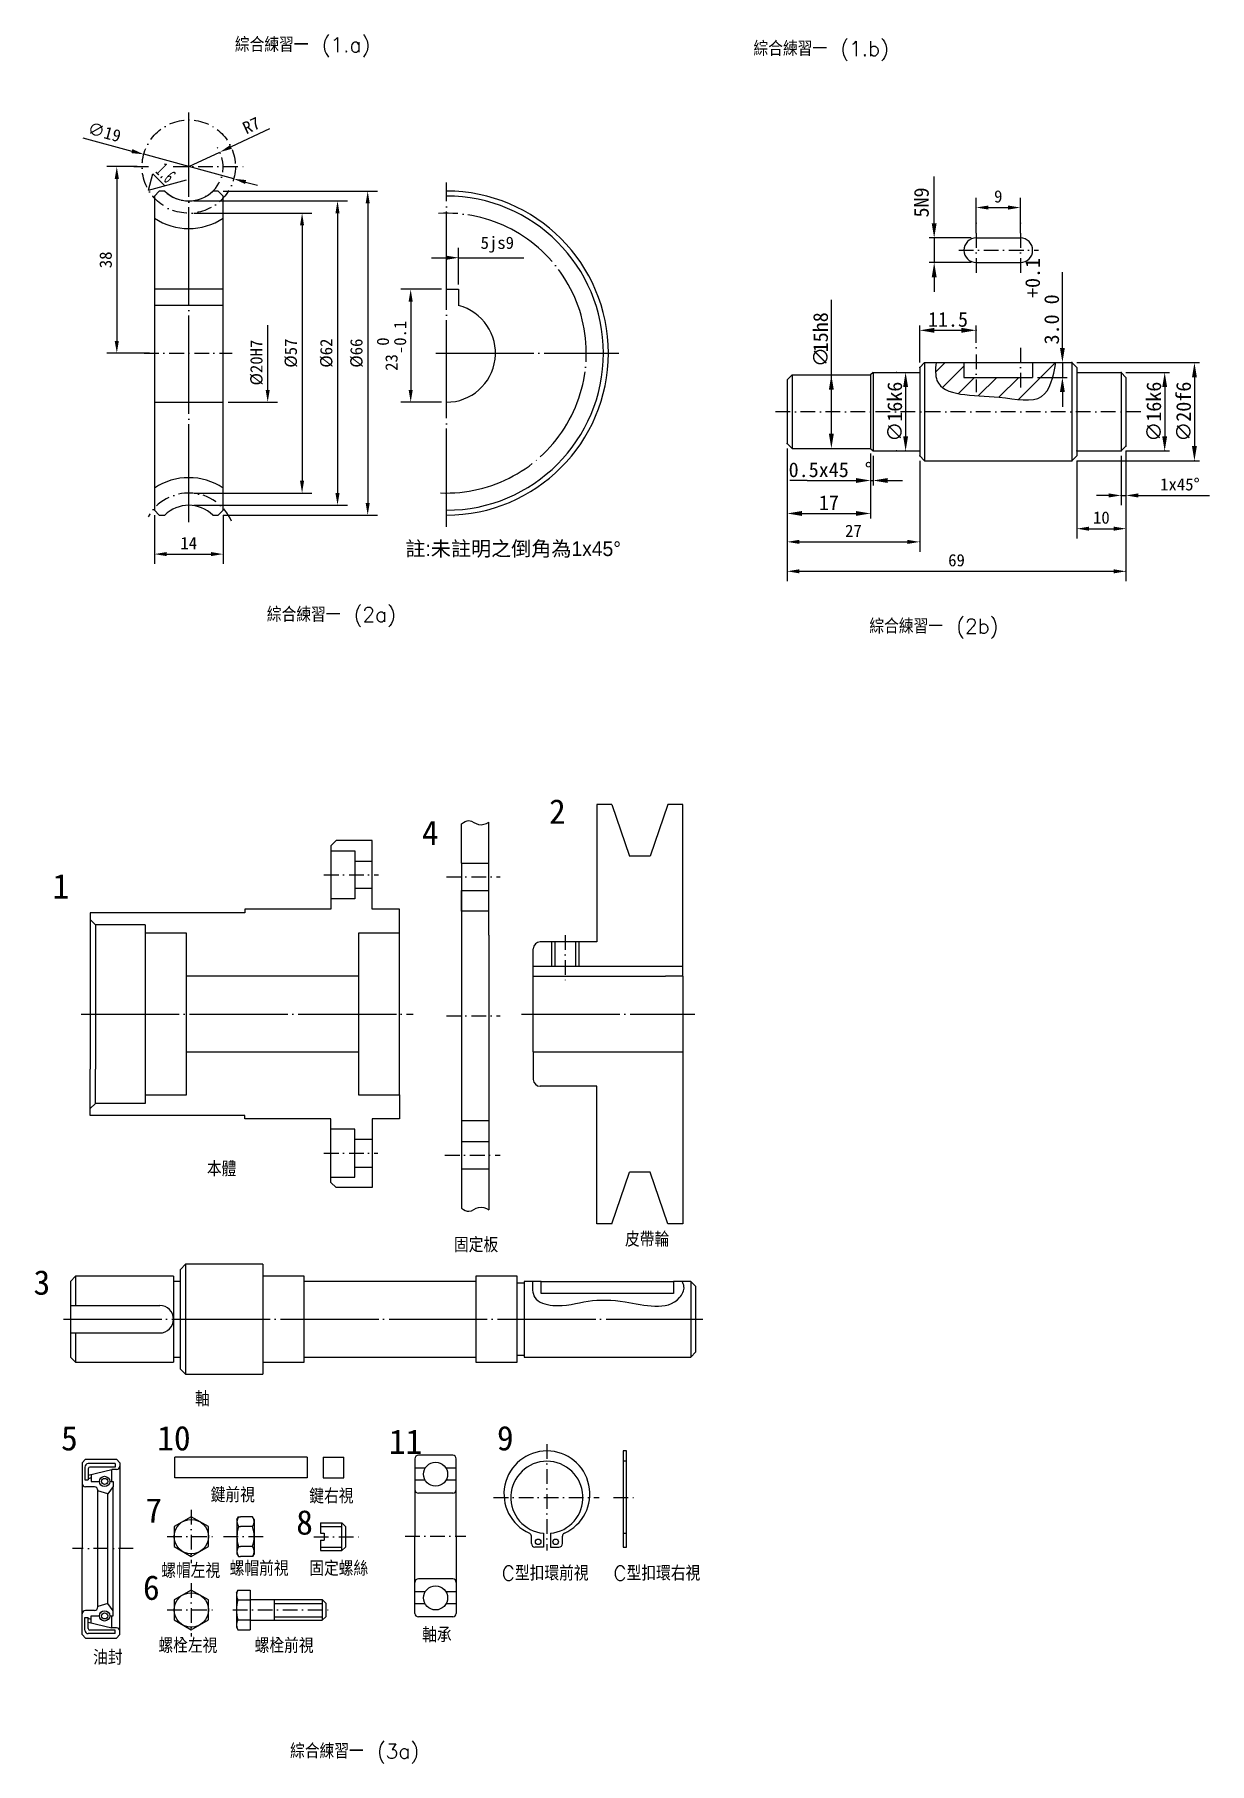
# Model space of a CAD drawing. Extents: x 406 to 660, y -387 to 323.
# Drawn here: x 405.9 to 645.1, y -386.5 to -34.3 of the extents above; entities that cross this region are included whole.
import ezdxf
from ezdxf.enums import TextEntityAlignment as Align

# ---------------------------------------------------------------- set-up
doc = ezdxf.new("R2010")
doc.units = 0
for name, pattern in [('CENT3', [5, 3, -1, 0, -1]), ('中心線', [22, 20, -1, 0, -1]), ('虛線', [4, 3, -1])]:
    doc.linetypes.add(name, pattern=pattern)
doc.layers.get('0').update_dxf_attribs({"color": 3, "linetype": 'CONTINUOUS'})
doc.layers.get('DEFPOINTS').update_dxf_attribs({"linetype": 'CONTINUOUS'})
for name, color, linetype in [('CENT3', 1, 'CENT3'), ('中心線', 1, '中心線'), ('文字', 6, 'CONTINUOUS'), ('虛線', 6, '虛線'), ('輪廓線', 7, 'CONTINUOUS')]:
    doc.layers.add(name, color=color, linetype=linetype)
doc.styles.add('CNS1', font='txt.shx', dxfattribs={"height": 3, "bigfont": 'chineset.shx'})
doc.styles.add('型式1', font='PMingLiU.ttf', dxfattribs={"height": 7})
doc.dimstyles.new('CNS', dxfattribs={"dimscale": 0, "dimtxt": 2.5, "dimasz": 2.5, "dimexe": 2, "dimexo": 1, "dimgap": 1, "dimtad": 1, "dimdec": 1, "dimdsep": 46, "dimlunit": 6, "dimtxsty": 'Standard', "dimcen": 0, "dimclrd": 3, "dimclre": 3, "dimclrt": 3, "dimadec": 0, "dimazin": 0, "dimtp": 0.3, "dimtm": 0.3, "dimtfac": 1, "dimtdec": 1, "dimtmove": 0, "dimatfit": 3, "dimfxl": 2, "dimtolj": 1, "dimtzin": 0, "dimarcsym": 0})

# ---------------------------------------------------------------- blocks, each defined once
blk = doc.blocks.new('*D15')
at = {"color": 3, "lineweight": -2}
for p, q in [((628.13, -119.17), (628.13, -130.23)), ((627.13, -120.17), (627.13, -130.23)), ((624.63, -128.23), (622.13, -128.23)), ((627.13, -128.23), (628.13, -128.23)), ((630.63, -128.23), (645.13, -128.23))]:
    blk.add_line(p, q, dxfattribs=at)
at = {"color": 3}
for points in [[(624.63, -127.81), (624.63, -128.64), (627.13, -128.23)], [(630.63, -127.81), (630.63, -128.64), (628.13, -128.23)]]:
    blk.add_solid(points, dxfattribs=at)
at = {"layer": 'DEFPOINTS', "color": 0}
for p in [(627.13, -119.17), (628.13, -118.17), (627.13, -128.23)]:
    blk.add_point(p, dxfattribs=at)
at = {"color": 3, "insert": (639.13, -125.98), "char_height": 2.5, "attachment_point": 5}
blk.add_mtext('\\A1;1x45%%d', dxfattribs=at)
blk = doc.blocks.new('*D16')
at = {"color": 3, "lineweight": -2}
for p, q in [((628.13, -119.17), (628.13, -137)), ((618.13, -121.17), (618.13, -137)), ((620.63, -135), (625.63, -135))]:
    blk.add_line(p, q, dxfattribs=at)
at = {"color": 3}
for points in [[(620.63, -134.58), (620.63, -135.42), (618.13, -135)], [(625.63, -134.58), (625.63, -135.42), (628.13, -135)]]:
    blk.add_solid(points, dxfattribs=at)
at = {"layer": 'DEFPOINTS', "color": 0}
for p in [(628.13, -118.17), (618.13, -120.17), (628.13, -135)]:
    blk.add_point(p, dxfattribs=at)
at = {"color": 3, "insert": (623.13, -132.75), "char_height": 2.5, "attachment_point": 5}
blk.add_mtext('\\A1;10', dxfattribs=at)
blk = doc.blocks.new('*D17')
at = {"color": 3, "lineweight": -2}
for p, q in [((597.63, -74.78), (597.63, -67.58)), ((600.13, -69.58), (604.13, -69.58)), ((606.63, -74.78), (606.63, -67.58))]:
    blk.add_line(p, q, dxfattribs=at)
at = {"color": 3}
for points in [[(600.13, -69.17), (600.13, -70), (597.63, -69.58)], [(604.13, -69.17), (604.13, -70), (606.63, -69.58)]]:
    blk.add_solid(points, dxfattribs=at)
at = {"layer": 'DEFPOINTS', "color": 0}
for p in [(606.63, -69.58), (597.63, -75.78), (606.63, -75.78)]:
    blk.add_point(p, dxfattribs=at)
at = {"color": 3, "insert": (602.13, -67.33), "char_height": 2.5, "attachment_point": 5}
blk.add_mtext('\\A1;9', dxfattribs=at)
blk = doc.blocks.new('*D20')
at = {"color": 3, "lineweight": -2}
for p, q in [((438.26, -70.74), (462.34, -70.74)), ((460.34, -73.24), (460.34, -125.24)), ((438.26, -127.74), (462.34, -127.74))]:
    blk.add_line(p, q, dxfattribs=at)
at = {"color": 3}
for points in [[(459.92, -73.24), (460.75, -73.24), (460.34, -70.74)], [(459.92, -125.24), (460.75, -125.24), (460.34, -127.74)]]:
    blk.add_solid(points, dxfattribs=at)
at = {"layer": 'DEFPOINTS', "color": 0}
for p in [(437.26, -70.74), (437.26, -127.74), (460.34, -127.74)]:
    blk.add_point(p, dxfattribs=at)
at = {"color": 3, "insert": (458.09, -99.24), "char_height": 2.5, "attachment_point": 5, "rotation": 90}
blk.add_mtext('\\A1;%%C57', dxfattribs=at)
blk = doc.blocks.new('*D21')
at = {"color": 3, "lineweight": -2}
for p, q in [((438.26, -68.24), (469.56, -68.24)), ((467.56, -70.74), (467.56, -127.74)), ((438.26, -130.24), (469.56, -130.24))]:
    blk.add_line(p, q, dxfattribs=at)
at = {"color": 3}
for points in [[(467.14, -70.74), (467.97, -70.74), (467.56, -68.24)], [(467.14, -127.74), (467.97, -127.74), (467.56, -130.24)]]:
    blk.add_solid(points, dxfattribs=at)
at = {"layer": 'DEFPOINTS', "color": 0}
for p in [(437.26, -68.24), (437.26, -130.24), (467.56, -130.24)]:
    blk.add_point(p, dxfattribs=at)
at = {"color": 3, "insert": (465.31, -99.24), "char_height": 2.5, "attachment_point": 5, "rotation": 90}
blk.add_mtext('\\A1;%%C62', dxfattribs=at)
blk = doc.blocks.new('*D23')
at = {"color": 3, "lineweight": -2}
for p, q in [((444.26, -66.24), (475.7, -66.24)), ((473.7, -68.74), (473.7, -129.74)), ((444.26, -132.24), (475.7, -132.24))]:
    blk.add_line(p, q, dxfattribs=at)
at = {"color": 3}
for points in [[(473.29, -68.74), (474.12, -68.74), (473.7, -66.24)], [(473.29, -129.74), (474.12, -129.74), (473.7, -132.24)]]:
    blk.add_solid(points, dxfattribs=at)
at = {"layer": 'DEFPOINTS', "color": 0}
for p in [(443.26, -66.24), (443.26, -132.24), (473.7, -132.24)]:
    blk.add_point(p, dxfattribs=at)
at = {"color": 3, "insert": (471.45, -99.24), "char_height": 2.5, "attachment_point": 5, "rotation": 90}
blk.add_mtext('\\A1;%%C66', dxfattribs=at)
blk = doc.blocks.new('*D25')
at = {"color": 3, "lineweight": -2}
for p, q in [((426.76, -61.24), (420.6, -61.24)), ((422.6, -63.74), (422.6, -96.74)), ((429.26, -99.24), (420.6, -99.24))]:
    blk.add_line(p, q, dxfattribs=at)
at = {"color": 3}
for points in [[(422.18, -63.74), (423.02, -63.74), (422.6, -61.24)], [(422.18, -96.74), (423.02, -96.74), (422.6, -99.24)]]:
    blk.add_solid(points, dxfattribs=at)
at = {"layer": 'DEFPOINTS', "color": 0}
for p in [(427.76, -61.24), (422.6, -99.24), (430.26, -99.24)]:
    blk.add_point(p, dxfattribs=at)
at = {"color": 3, "insert": (420.35, -80.24), "char_height": 2.5, "attachment_point": 5, "rotation": 90}
blk.add_mtext('\\A1;38', dxfattribs=at)
blk = doc.blocks.new('*D26')
at = {"color": 3, "lineweight": -2}
for p, q in [((415.71, -55.37), (425.68, -58.08)), ((446.43, -63.73), (428.09, -58.74)), ((448.84, -64.39), (451.25, -65.04))]:
    blk.add_line(p, q, dxfattribs=at)
at = {"color": 3}
for points in [[(425.79, -57.68), (425.57, -58.49), (428.09, -58.74)], [(448.95, -63.98), (448.73, -64.79), (446.43, -63.73)]]:
    blk.add_solid(points, dxfattribs=at)
at = {"layer": 'DEFPOINTS', "color": 0}
for p in [(428.09, -58.74), (446.43, -63.73)]:
    blk.add_point(p, dxfattribs=at)
at = {"color": 3, "insert": (420.08, -54.23), "char_height": 2.5, "attachment_point": 5, "rotation": 344.773}
blk.add_mtext('\\A1;∅19', dxfattribs=at)
blk = doc.blocks.new('*D27')
at = {"color": 3, "lineweight": -2}
for p, q in [((453.73, -53.58), (445.88, -57.23)), ((437.26, -61.24), (443.61, -58.28))]:
    blk.add_line(p, q, dxfattribs=at)
at = {"color": 3}
blk.add_solid([(445.7, -56.85), (446.05, -57.61), (443.61, -58.28)], dxfattribs=at)
at = {"layer": 'DEFPOINTS', "color": 0}
for p in [(443.61, -58.28), (437.26, -61.24)]:
    blk.add_point(p, dxfattribs=at)
at = {"color": 3, "insert": (449.99, -52.84), "char_height": 2.5, "attachment_point": 5, "rotation": 24.9391}
blk.add_mtext('\\A1;R7', dxfattribs=at)
blk = doc.blocks.new('*D28')
at = {"color": 3, "lineweight": -2}
for p, q in [((430.26, -132.24), (430.26, -142.18)), ((444.26, -132.24), (444.26, -142.18)), ((432.76, -140.18), (441.76, -140.18))]:
    blk.add_line(p, q, dxfattribs=at)
at = {"color": 3}
for points in [[(432.76, -139.76), (432.76, -140.59), (430.26, -140.18)], [(441.76, -139.76), (441.76, -140.59), (444.26, -140.18)]]:
    blk.add_solid(points, dxfattribs=at)
at = {"layer": 'DEFPOINTS', "color": 0}
for p in [(430.26, -131.24), (444.26, -131.24), (444.26, -140.18)]:
    blk.add_point(p, dxfattribs=at)
at = {"color": 3, "insert": (437.26, -137.93), "char_height": 2.5, "attachment_point": 5}
blk.add_mtext('\\A1;14', dxfattribs=at)
blk = doc.blocks.new('*D29')
at = {"layer": 'DEFPOINTS', "color": 0}
for p in [(489.72, -86.24), (482.46, -109.24), (489.72, -109.24)]:
    blk.add_point(p, dxfattribs=at)
at = {"layer": '輪廓線', "color": 3, "lineweight": -2}
for p, q in [((488.72, -86.24), (480.46, -86.24)), ((482.46, -88.74), (482.46, -106.74)), ((488.72, -109.24), (480.46, -109.24))]:
    blk.add_line(p, q, dxfattribs=at)
at = {"layer": '輪廓線', "color": 3}
for points in [[(482.04, -88.74), (482.87, -88.74), (482.46, -86.24)], [(482.04, -106.74), (482.87, -106.74), (482.46, -109.24)]]:
    blk.add_solid(points, dxfattribs=at)
at = {"layer": '輪廓線', "color": 3, "insert": (478.54, -97.74), "char_height": 2.5, "attachment_point": 5, "rotation": 90}
blk.add_mtext('\\A1;23\\S 0^ -0.1;', dxfattribs=at)

msp = doc.modelspace()

# ---------------------------------------------------------------- linework, layer by layer
for p, q in [((429.06501, -66.03853), (429.96159, -62.69247)), ((429.96159, -62.69247), (432.41108, -65.14196)), ((429.06501, -66.03853), (436.79242, -63.96798)), ((615.1934, -98.17201), (615.1934, -82.77201)), ((511.10943, -219.17849), (511.10943, -224.21849)), ((516.70943, -219.17849), (516.70943, -224.21849)), ((464.11457, -338.23967), (468.45457, -338.23967)), ((464.11457, -342.43967), (468.45457, -342.43967)), ((454.6597, -353.92225), (464.4597, -353.92225)), ((454.6597, -356.64297), (464.4597, -356.64297))]:
    msp.add_line(p, q)
at = {"color": 3}
for p, q in [((589.07734, -69.77969), (589.07734, -63.27608)), ((568.13207, -115.67201), (568.13207, -88.38964)), ((453.33336, -106.73523), (453.33336, -93.56908)), ((445.26125, -109.23523), (455.33336, -109.23523)), ((576.13207, -119.67201), (576.13207, -126.18502)), ((576.63207, -120.17201), (576.63207, -126.18502)), ((563.23207, -125.18502), (559.70669, -125.18502)), ((563.23207, -125.18502), (573.13207, -125.18502)), ((576.13207, -125.18502), (576.63207, -125.18502)), ((576.13207, -125.18502), (576.63207, -125.18502)), ((579.63207, -125.18502), (582.63207, -125.18502))]:
    msp.add_line(p, q, dxfattribs=at)
at = {"color": 3, "linetype": 'ByBlock'}
for p, q in [((589.07734, -72.77969), (589.07734, -69.77969)), ((596.63207, -75.77969), (588.07734, -75.77969)), ((589.07734, -75.77969), (589.07734, -80.77969)), ((589.07734, -75.77969), (589.07734, -80.77969)), ((596.63207, -80.77969), (588.07734, -80.77969)), ((589.07734, -83.77969), (589.07734, -86.77969)), ((586.13207, -101.17201), (586.13207, -93.59243)), ((589.13207, -94.59243), (594.63207, -94.59243)), ((597.63207, -97.17201), (597.63207, -93.59243)), ((618.13207, -101.17201), (643.08227, -101.17201)), ((582.38207, -103.17201), (584.25707, -103.17201)), ((628.13207, -103.17201), (637.02238, -103.17201)), ((642.08227, -104.17201), (642.08227, -118.17201)), ((583.25707, -106.17201), (583.25707, -116.17201)), ((636.02238, -106.17201), (636.02238, -116.17201)), ((559.13207, -118.67201), (559.13207, -132.90208)), ((559.13207, -118.67201), (559.13207, -139.68686)), ((559.13207, -118.67201), (559.13207, -145.68686)), ((576.13207, -119.67201), (576.13207, -132.90208)), ((582.38207, -119.17201), (584.25707, -119.17201)), ((628.13207, -119.17201), (628.13207, -145.68686)), ((628.13207, -119.17201), (637.02238, -119.17201)), ((628.13207, -119.17201), (628.13207, -131.20445)), ((628.13207, -119.17201), (628.13207, -134.83749)), ((586.13207, -121.17201), (586.13207, -139.68686)), ((562.13207, -131.90208), (573.13207, -131.90208)), ((561.63207, -137.68686), (583.63207, -137.68686)), ((561.63207, -143.68686), (625.63207, -143.68686))]:
    msp.add_line(p, q, dxfattribs=at)
at = {"color": 7}
for p, q in [((589.36583, -103.14092), (591.33474, -101.17201)), ((590.75149, -106.24539), (595.13207, -101.86481)), ((606.27868, -108.67871), (613.78538, -101.17201)), ((609.13207, -101.3352), (609.29526, -101.17201)), ((610.13207, -101.17201), (616.1934, -101.17201)), ((615.1934, -101.17201), (615.1934, -104.17201)), ((615.1934, -101.17201), (615.1934, -104.17201)), ((593.99724, -107.48977), (597.315, -104.17201)), ((598.05228, -107.92485), (601.80513, -104.17201)), ((602.24958, -108.21769), (606.29526, -104.17201)), ((610.13207, -104.17201), (616.1934, -104.17201)), ((615.1934, -107.17201), (615.1934, -110.17201))]:
    msp.add_line(p, q, dxfattribs=at)
at = {"color": 7, "linetype": 'ByBlock'}
for p, q in [((618.13207, -121.17201), (620.00324, -121.17201)), ((625.04571, -121.17201), (643.08227, -121.17201))]:
    msp.add_line(p, q, dxfattribs=at)
at = {"color": 3}
msp.add_open_spline([(589.45817, -101.17201), (589.31808, -102.5382), (589.17817, -108.2745), (600.95799, -107.40496), (611.89186, -110.01937), (613.34794, -104.17075), (613.88173, -101.17201)], degree=3, knots=[1.435298714, 1.435298714, 1.435298714, 1.435298714, 5.199302628, 18.310055951, 26.959423732, 34.673919872, 34.673919872, 34.673919872, 34.673919872], dxfattribs=at)
for points in [[(492.80769, -195.11616), (494.33478, -194.47059), (496.27367, -195.27755), (498.40769, -194.79337)], [(492.80769, -273.41112), (494.33478, -274.05668), (496.27367, -273.24973), (498.40769, -273.7339)], [(507.29729, -288.33317), (507.75638, -291.63221), (511.40733, -293.2125), (518.58752, -292.36158), (526.13281, -292.48314), (537.20734, -291.63221), (538.12008, -289.38334), (537.74414, -288.33317)]]:
    msp.add_spline(points, degree=3)
at = {"color": 7, "linetype": 'ByBlock'}
for p in [(597.63207, -72.77969), (606.63207, -72.77969), (597.63207, -75.77969), (597.63207, -80.77969), (597.63207, -98.17201), (617.13207, -101.17201), (586.13207, -102.17201), (576.13207, -118.67201), (618.13207, -119.17201), (627.13207, -119.17201), (627.13207, -119.17201), (628.13207, -118.17201), (628.13207, -118.17201), (628.13207, -118.17201), (586.13207, -120.17201), (617.13207, -121.17201), (642.08227, -121.17201)]:
    msp.add_point(p, dxfattribs=at)
at = {"color": 3, "linetype": 'ByBlock'}
for p in [(589.07734, -80.77969), (597.63207, -94.59243), (581.38207, -103.17201), (581.38207, -119.17201), (583.25707, -119.17201), (636.02238, -119.17201), (627.13207, -128.22203), (576.13207, -131.90208), (586.13207, -137.68686), (628.13207, -143.68686)]:
    msp.add_point(p, dxfattribs=at)
for points in [[(588.57734, -72.77969), (589.57734, -72.77969), (589.07734, -75.77969)], [(588.57734, -83.77969), (589.57734, -83.77969), (589.07734, -80.77969)], [(589.13207, -94.09243), (589.13207, -95.09243), (586.13207, -94.59243)], [(594.63207, -94.09243), (594.63207, -95.09243), (597.63207, -94.59243)], [(641.58227, -104.17201), (642.58227, -104.17201), (642.08227, -101.17201)], [(582.75707, -106.17201), (583.75707, -106.17201), (583.25707, -103.17201)], [(635.52238, -106.17201), (636.52238, -106.17201), (636.02238, -103.17201)], [(582.75707, -116.17201), (583.75707, -116.17201), (583.25707, -119.17201)], [(635.52238, -116.17201), (636.52238, -116.17201), (636.02238, -119.17201)], [(641.58227, -118.17201), (642.58227, -118.17201), (642.08227, -121.17201)], [(562.13207, -131.40208), (562.13207, -132.40208), (559.13207, -131.90208)], [(573.13207, -131.40208), (573.13207, -132.40208), (576.13207, -131.90208)], [(561.63207, -137.2702), (561.63207, -138.10353), (559.13207, -137.68686)], [(583.63207, -137.2702), (583.63207, -138.10353), (586.13207, -137.68686)], [(561.63207, -143.2702), (561.63207, -144.10353), (559.13207, -143.68686)], [(625.63207, -143.2702), (625.63207, -144.10353), (628.13207, -143.68686)]]:
    msp.add_solid(points, dxfattribs=at)
at = {"color": 7}
for points in [[(614.6934, -98.17201), (615.6934, -98.17201), (615.1934, -101.17201)], [(614.6934, -107.17201), (615.6934, -107.17201), (615.1934, -104.17201)]]:
    msp.add_solid(points, dxfattribs=at)
at = {"color": 3}
for points in [[(567.63207, -106.67201), (568.63207, -106.67201), (568.13207, -103.67201)], [(452.91669, -106.73523), (453.75002, -106.73523), (453.33336, -109.23523)], [(567.63207, -115.67201), (568.63207, -115.67201), (568.13207, -118.67201)], [(573.13207, -124.68502), (573.13207, -125.68502), (576.13207, -125.18502)], [(579.63207, -124.68502), (579.63207, -125.68502), (576.63207, -125.18502)]]:
    msp.add_solid(points, dxfattribs=at)
at = {"layer": 'CENT3'}
for p, q in [((426.06828, -61.23523), (429.04895, -61.23523)), ((434.06658, -61.23523), (449.03245, -61.23523)), ((428.19635, -99.23523), (446.10698, -99.23523)), ((464.79921, -205.52849), (475.89434, -205.52849)), ((489.7239, -205.91364), (500.7038, -205.91364)), ((513.90943, -217.77849), (513.90943, -227.57849)), ((489.7239, -234.21598), (500.7038, -234.21598)), ((464.79921, -262.22849), (475.73361, -262.22849)), ((489.43444, -262.61364), (500.7038, -262.61364)), ((510.20497, -321.4786), (510.20497, -343.1786)), ((499.35497, -332.3286), (520.82568, -332.3286)), ((523.73326, -332.3286), (528.43326, -332.3286)), ((437.76727, -334.86719), (437.76727, -345.75009)), ((432.86727, -340.30864), (442.21198, -340.30864)), ((444.33592, -340.30864), (453.07419, -340.30864)), ((462.71457, -340.33967), (472.51457, -340.33967)), ((481.32848, -340.20245), (493.66251, -340.20245)), ((425.93615, -342.77459), (413.60212, -342.77459)), ((437.76727, -349.80152), (437.76727, -360.68443)), ((432.86727, -355.24297), (442.21198, -355.24297)), ((446.2269, -355.24297), (465.84708, -355.24297))]:
    msp.add_line(p, q, dxfattribs=at)
at = {"layer": 'CENT3', "color": 1}
for p, q in [((597.63207, -74.77969), (597.63207, -83.77969)), ((606.63207, -74.77969), (606.63207, -83.77969)), ((594.10722, -78.27969), (610.35115, -78.27969)), ((606.63207, -98.17201), (606.63207, -107.17201)), ((597.63207, -99.53324), (597.63207, -107.17201)), ((631.13207, -111.17201), (556.60535, -111.17201))]:
    msp.add_line(p, q, dxfattribs=at)
at = {"layer": 'CENT3'}
msp.add_circle((437.26125, -61.23523), 9.5, dxfattribs=at)
for centre, radius, start, end in [((437.26125, -61.23523), 7, 225.5846914, 34.0339245), ((437.26125, -137.23523), 9.5, 23.1538408, 150.8235271)]:
    msp.add_arc(centre, radius, start, end, dxfattribs=at)
at = {"layer": '中心線'}
for p, q in [((437.26125, -133.68026), (437.26125, -50.20819)), ((489.72359, -134.60812), (489.72359, -64.47264)), ((487.56801, -99.23523), (524.86378, -99.23523)), ((415.33727, -233.87849), (482.97728, -233.87849)), ((505.04685, -233.87849), (540.33128, -233.87849)), ((411.74414, -296.03317), (541.94414, -296.03317))]:
    msp.add_line(p, q, dxfattribs=at)
msp.add_arc((489.72359, -99.23523), 28.5, 267.6302341, 93.1924373, dxfattribs=at)
at = {"layer": '虛線'}
for p, q in [((526.43326, -324.9786), (525.73326, -324.9786)), ((525.73326, -339.64519), (526.43326, -339.64519))]:
    msp.add_line(p, q, dxfattribs=at)
at = {"layer": '輪廓線', "color": 0}
for p, q in [((597.63207, -75.77969), (606.63207, -75.77969)), ((597.63207, -80.77969), (606.63207, -80.77969)), ((586.13207, -102.17201), (587.13207, -101.17201)), ((587.13207, -101.17201), (617.13207, -101.17201)), ((587.13207, -101.17201), (587.13207, -121.17201)), ((595.13207, -101.17201), (595.13207, -104.17201)), ((609.13207, -101.17201), (609.13207, -104.17201)), ((617.13207, -101.17201), (617.13207, -121.17201)), ((560.13207, -103.67201), (559.13207, -104.67201)), ((559.13207, -104.67201), (559.13207, -117.67201)), ((560.13207, -103.67201), (560.13207, -118.67201)), ((560.13207, -103.67201), (576.13207, -103.67201)), ((576.63207, -103.17201), (576.13207, -103.67201)), ((576.13207, -103.67201), (576.13207, -118.67201)), ((576.63207, -103.17201), (576.63207, -119.17201)), ((576.63207, -103.17201), (586.13207, -103.17201)), ((586.13207, -102.17201), (586.13207, -120.17201)), ((595.13207, -104.17201), (609.13207, -104.17201)), ((618.13207, -102.17201), (618.13207, -120.17201)), ((618.13207, -103.17201), (627.13207, -103.17201)), ((627.13207, -103.17201), (627.13207, -119.17201)), ((628.13207, -104.17201), (628.13207, -118.17201)), ((560.13207, -118.67201), (559.13207, -117.67201)), ((560.13207, -118.67201), (576.13207, -118.67201)), ((576.13207, -118.67201), (576.63207, -119.17201)), ((576.63207, -119.17201), (586.13207, -119.17201)), ((618.13207, -119.17201), (627.13207, -119.17201)), ((587.13207, -121.17201), (586.13207, -120.17201)), ((587.13207, -121.17201), (617.13207, -121.17201))]:
    msp.add_line(p, q, dxfattribs=at)
at = {"layer": '輪廓線', "color": 3}
for p, q in [((486.71931, -79.80071), (489.72359, -79.80071)), ((492.22359, -85.23523), (492.22359, -77.80071)), ((492.22359, -79.80071), (505.47359, -79.80071))]:
    msp.add_line(p, q, dxfattribs=at)
at = {"layer": '輪廓線'}
for p, q in [((444.26125, -86.23523), (430.26125, -86.23523)), ((489.72359, -86.23523), (492.22359, -86.23523)), ((492.22359, -86.23523), (492.22359, -89.55277)), ((444.26125, -89.55277), (430.26125, -89.55277)), ((617.13207, -101.17201), (618.13207, -102.17201)), ((627.13207, -103.17201), (628.13207, -104.17201)), ((430.26125, -109.23523), (444.26125, -109.23523)), ((627.13207, -119.17201), (628.13207, -118.17201)), ((617.13207, -121.17201), (618.13207, -120.17201)), ((620.00324, -121.17201), (625.04571, -121.17201)), ((520.38128, -191.17849), (520.38128, -219.17849)), ((523.43062, -191.17849), (520.38128, -191.17849)), ((523.43062, -191.17849), (527.04606, -201.67849)), ((534.83194, -191.17849), (531.2165, -201.67849)), ((537.88128, -191.17849), (534.83194, -191.17849)), ((537.88128, -226.17849), (537.88128, -191.17849)), ((492.80769, -198.91364), (492.80769, -195.11616)), ((498.40769, -205.91364), (498.40769, -194.79337)), ((467.24921, -198.52849), (466.19921, -199.57849)), ((466.19921, -199.57849), (466.19921, -212.52849)), ((466.19921, -200.62849), (471.09921, -200.62849)), ((474.59921, -198.52849), (467.24921, -198.52849)), ((471.09921, -200.62849), (471.09921, -210.42849)), ((474.59921, -202.72849), (474.59921, -198.52849)), ((492.80769, -203.11364), (492.80769, -198.91364)), ((471.09921, -202.72849), (474.59921, -202.72849)), ((474.59921, -208.32849), (474.59921, -202.72849)), ((492.80769, -203.11364), (492.80769, -265.41364)), ((492.80769, -203.11364), (498.40769, -203.11364)), ((531.2165, -201.67849), (527.04606, -201.67849)), ((498.40769, -212.91364), (498.40769, -205.96129)), ((471.09921, -210.42849), (466.19921, -210.42849)), ((474.59921, -208.32849), (471.09921, -208.32849)), ((474.59921, -212.52849), (474.59921, -208.32849)), ((492.80769, -208.71364), (498.40769, -208.71364)), ((492.80769, -212.91364), (492.80769, -208.71364)), ((448.69921, -213.22849), (417.19921, -213.22849)), ((417.19921, -213.22849), (417.19921, -214.62849)), ((417.19921, -214.62849), (417.19921, -222.67849)), ((417.19921, -214.62849), (418.24921, -215.67849)), ((466.19921, -212.52849), (448.69921, -212.52849)), ((448.69921, -212.52849), (448.69921, -213.22849)), ((480.19921, -212.52849), (474.59921, -212.52849)), ((480.19921, -217.42849), (480.19921, -212.52849)), ((498.40769, -212.91364), (492.80769, -212.91364)), ((498.40769, -217.81364), (498.40769, -212.91364)), ((428.39921, -215.67849), (418.24921, -215.67849)), ((418.24921, -215.67849), (418.24921, -222.67849)), ((428.39921, -215.67849), (428.39921, -252.07849)), ((436.79921, -217.42849), (428.39921, -217.42849)), ((436.79921, -250.32849), (436.79921, -217.42849)), ((498.40769, -217.81364), (498.40769, -250.71364)), ((507.43758, -241.57849), (507.43758, -220.57849)), ((520.38128, -219.17849), (508.83758, -219.17849)), ((511.80943, -219.17849), (511.80943, -224.21849)), ((516.00943, -219.17849), (516.00943, -224.21849)), ((417.19921, -222.67849), (417.19921, -245.07849)), ((418.24921, -222.67849), (418.24921, -245.07849)), ((537.88128, -224.21849), (507.43758, -224.21849)), ((471.79921, -226.17849), (436.79921, -226.17849)), ((507.43758, -226.17849), (534.38128, -226.17849)), ((537.88128, -226.17849), (534.38128, -226.17849)), ((537.88128, -226.17849), (537.88128, -241.57849)), ((436.79921, -241.57849), (471.79921, -241.57849)), ((507.43758, -241.57849), (537.88128, -241.57849)), ((507.43758, -241.57849), (507.43758, -247.17849)), ((537.88128, -241.57849), (537.88128, -276.57849)), ((417.19921, -253.12849), (417.19921, -245.07849)), ((418.24921, -252.07849), (418.24921, -245.07849)), ((520.38128, -248.57849), (508.83758, -248.57849)), ((520.38128, -276.57849), (520.38128, -248.57849)), ((417.19921, -253.12849), (418.24921, -252.07849)), ((417.19921, -254.52849), (417.19921, -253.12849)), ((428.39921, -252.07849), (418.24921, -252.07849)), ((428.39921, -250.32849), (436.79921, -250.32849)), ((480.19921, -250.32849), (480.19921, -255.22849)), ((498.40769, -250.71364), (498.40769, -255.61364)), ((448.69921, -254.52849), (417.19921, -254.52849)), ((448.69921, -255.22849), (448.69921, -254.52849)), ((466.19921, -255.22849), (448.69921, -255.22849)), ((466.19921, -268.17849), (466.19921, -255.22849)), ((480.19921, -255.22849), (474.59921, -255.22849)), ((474.59921, -255.22849), (474.59921, -259.42849)), ((498.40769, -255.61364), (492.80769, -255.61364)), ((492.80769, -255.61364), (492.80769, -259.81364)), ((498.40769, -255.61364), (498.40769, -273.7339)), ((471.09921, -257.32849), (466.19921, -257.32849)), ((471.09921, -267.12849), (471.09921, -257.32849)), ((474.59921, -259.42849), (471.09921, -259.42849)), ((474.59921, -259.42849), (474.59921, -265.02849)), ((492.80769, -259.81364), (498.40769, -259.81364)), ((466.19921, -267.12849), (471.09921, -267.12849)), ((471.09921, -265.02849), (474.59921, -265.02849)), ((474.59921, -265.02849), (474.59921, -269.22849)), ((492.80769, -265.41364), (492.80769, -269.61364)), ((492.80769, -265.41364), (498.40769, -265.41364)), ((523.43062, -276.57849), (527.04606, -266.07849)), ((531.2165, -266.07849), (527.04606, -266.07849)), ((534.83194, -276.57849), (531.2165, -266.07849)), ((466.19921, -268.17849), (467.24921, -269.22849)), ((474.59921, -269.22849), (467.24921, -269.22849)), ((492.80769, -269.61364), (492.80769, -273.41112)), ((523.43062, -276.57849), (520.38128, -276.57849)), ((537.88128, -276.57849), (534.83194, -276.57849)), ((436.59414, -284.83317), (435.54414, -285.88317)), ((452.34414, -284.83317), (436.59414, -284.83317)), ((436.59414, -284.83317), (436.59414, -307.23317)), ((452.34414, -284.83317), (452.34414, -307.23317)), ((414.19414, -287.28317), (413.14414, -288.33317)), ((413.14414, -288.33317), (413.14414, -303.73317)), ((434.14414, -287.28317), (414.19414, -287.28317)), ((414.19414, -287.28317), (414.19414, -293.23317)), ((434.14414, -287.28317), (434.14414, -304.78317)), ((435.54414, -288.33317), (434.14414, -288.33317)), ((435.54414, -306.18317), (435.54414, -285.88317)), ((460.74414, -287.28317), (452.34414, -287.28317)), ((460.74414, -304.78317), (460.74414, -287.28317)), ((495.74414, -288.33317), (460.74414, -288.33317)), ((495.74414, -287.28317), (495.74414, -304.78317)), ((504.14414, -287.28317), (495.74414, -287.28317)), ((504.14414, -304.78317), (504.14414, -287.28317)), ((505.54414, -288.68317), (504.14414, -288.68317)), ((505.54414, -288.33317), (505.54414, -303.73317)), ((509.05044, -288.33317), (505.54414, -288.33317)), ((509.05044, -288.33317), (535.99414, -288.33317)), ((509.05044, -290.78317), (509.05044, -288.33317)), ((539.49414, -288.33317), (535.99414, -288.33317)), ((535.99414, -288.33317), (535.99414, -290.78317)), ((539.49414, -288.33317), (540.54414, -289.38317)), ((539.49414, -288.33317), (539.49414, -303.73317)), ((535.99414, -290.78317), (509.05044, -290.78317)), ((540.54414, -302.68317), (540.54414, -289.38317)), ((413.14414, -293.23317), (431.34414, -293.23317)), ((413.14414, -298.83317), (431.34414, -298.83317)), ((414.19414, -298.83317), (414.19414, -304.78317)), ((434.14414, -296.03317), (434.14414, -296.03317)), ((540.54414, -302.68317), (539.49414, -303.73317)), ((413.14414, -303.73317), (414.19414, -304.78317)), ((414.19414, -304.78317), (434.14414, -304.78317)), ((434.14414, -303.73317), (435.54414, -303.73317)), ((435.54414, -306.18317), (436.59414, -307.23317)), ((452.34414, -304.78317), (460.74414, -304.78317)), ((460.74414, -303.73317), (495.74414, -303.73317)), ((495.74414, -304.78317), (504.14414, -304.78317)), ((504.14414, -303.38317), (505.54414, -303.38317)), ((505.54414, -303.73317), (539.49414, -303.73317)), ((436.59414, -307.23317), (452.34414, -307.23317)), ((491.0341, -323.75245), (484.0341, -323.75245)), ((416.23053, -324.57459), (415.53053, -325.27459)), ((415.53053, -325.27459), (415.53053, -342.77459)), ((416.08966, -326.15952), (416.08966, -328.73279)), ((416.23053, -324.57459), (422.53053, -324.57459)), ((422.29479, -325.45952), (416.78966, -325.45952)), ((416.78966, -326.50952), (416.78966, -328.73279)), ((416.78966, -327.78027), (421.60989, -326.64347)), ((422.29479, -326.15952), (417.13966, -326.15952)), ((422.53053, -326.64347), (421.60989, -326.64347)), ((421.60989, -329.08101), (421.60989, -326.64347)), ((422.29479, -325.45952), (422.29479, -326.15952)), ((422.53053, -324.57459), (423.23053, -325.27459)), ((423.23053, -325.27459), (423.23053, -342.77459)), ((461.37296, -324.13628), (434.42926, -324.13628)), ((434.42926, -328.33628), (434.42926, -324.13628)), ((461.37296, -324.13628), (461.37296, -328.33628)), ((464.65178, -324.13628), (468.85178, -324.13628)), ((464.65178, -324.13628), (464.65178, -328.33628)), ((468.85178, -328.33628), (468.85178, -324.13628)), ((483.3341, -324.45245), (483.3341, -340.20245)), ((485.41234, -326.37745), (483.3341, -326.37745)), ((491.7341, -326.37745), (489.65586, -326.37745)), ((491.7341, -340.20245), (491.7341, -324.45245)), ((416.08966, -328.73279), (416.78966, -328.73279)), ((418.04241, -330.19532), (416.23053, -330.19532)), ((417.41435, -328.34975), (416.78966, -328.53035)), ((417.41435, -327.63294), (417.41435, -329.08101)), ((417.41435, -329.08101), (419.06762, -329.08101)), ((418.74281, -330.97665), (418.7424, -330.89194)), ((418.74281, -354.57253), (418.74281, -330.97665)), ((420.76093, -331.57459), (418.74281, -330.97665)), ((421.87646, -330.12567), (420.76093, -331.57459)), ((421.16762, -329.08101), (421.87646, -329.08101)), ((421.87646, -329.08101), (421.87646, -330.12567)), ((421.87646, -355.42351), (421.87646, -330.12567)), ((461.37296, -328.33628), (434.42926, -328.33628)), ((464.65178, -328.33628), (468.85178, -328.33628)), ((485.41234, -328.82745), (483.3341, -328.82745)), ((491.7341, -328.82745), (489.65586, -328.82745)), ((420.76093, -353.97459), (420.76093, -331.57459)), ((491.0341, -331.45245), (484.0341, -331.45245)), ((447.07271, -336.80864), (447.38532, -336.26719)), ((447.07271, -336.80864), (447.07271, -343.80864)), ((447.38532, -336.26719), (447.77271, -336.26719)), ((450.2601, -336.26719), (447.77271, -336.26719)), ((450.57271, -336.80864), (450.2601, -336.26719)), ((450.57271, -336.80864), (450.57271, -343.80864)), ((464.11457, -337.53967), (468.45457, -337.53967)), ((464.11457, -337.53967), (464.11457, -339.63967)), ((468.45457, -343.13967), (468.45457, -337.53967)), ((469.15457, -338.23967), (468.45457, -337.53967)), ((447.37072, -338.28792), (447.77271, -338.28792)), ((450.2747, -338.28792), (447.77271, -338.28792)), ((464.11457, -339.63967), (464.81457, -339.63967)), ((464.11457, -341.03967), (464.11457, -343.13967)), ((464.11457, -341.03967), (464.81457, -341.03967)), ((464.81457, -339.63967), (464.81457, -341.03967)), ((469.15457, -338.23967), (469.15457, -342.43967)), ((483.3341, -355.95245), (483.3341, -340.20245)), ((491.7341, -340.20245), (491.7341, -355.95245)), ((507.05497, -341.74519), (507.05497, -340.25878)), ((509.50497, -339.64519), (509.50497, -342.44519)), ((510.90497, -339.64519), (510.90497, -342.44519)), ((513.35497, -341.74519), (513.35497, -340.25878)), ((525.73326, -339.64519), (525.73326, -342.44519)), ((415.53053, -360.27459), (415.53053, -342.77459)), ((423.23053, -360.27459), (423.23053, -342.77459)), ((447.07271, -343.80864), (447.38532, -344.35009)), ((447.37072, -342.32937), (447.77271, -342.32937)), ((447.38532, -344.35009), (447.77271, -344.35009)), ((450.2747, -342.32937), (447.77271, -342.32937)), ((450.2601, -344.35009), (447.77271, -344.35009)), ((450.57271, -343.80864), (450.2601, -344.35009)), ((464.11457, -343.13967), (468.45457, -343.13967)), ((468.45457, -343.13967), (469.15457, -342.43967)), ((509.50497, -342.44519), (507.75497, -342.44519)), ((510.90497, -342.44519), (512.65497, -342.44519)), ((446.9597, -351.74297), (447.27231, -351.20152)), ((446.9597, -351.74297), (446.9597, -358.74297)), ((447.27231, -351.20152), (449.7597, -351.20152)), ((449.7597, -351.20152), (449.7597, -359.28443)), ((485.41234, -351.57745), (483.3341, -351.57745)), ((491.0341, -348.95245), (484.0341, -348.95245)), ((491.7341, -351.57745), (489.65586, -351.57745)), ((418.04241, -355.35386), (416.23053, -355.35386)), ((418.74281, -354.57253), (418.7424, -354.65724)), ((420.76093, -353.97459), (418.74281, -354.57253)), ((421.87646, -355.42351), (420.76093, -353.97459)), ((421.87646, -356.46817), (421.87646, -355.42351)), ((446.9597, -353.22225), (449.7597, -353.22225)), ((449.7597, -353.14297), (464.4597, -353.14297)), ((454.6597, -353.14297), (454.6597, -357.34297)), ((464.4597, -353.14297), (464.4597, -357.34297)), ((464.4597, -353.14297), (465.1597, -353.84297)), ((465.1597, -353.84297), (465.1597, -356.64297)), ((485.41234, -354.02745), (483.3341, -354.02745)), ((491.7341, -354.02745), (489.65586, -354.02745)), ((416.08966, -359.38965), (416.08966, -356.81639)), ((416.08966, -356.81639), (416.78966, -356.81639)), ((416.78966, -359.03965), (416.78966, -356.81639)), ((417.41435, -357.19943), (416.78966, -357.01883)), ((416.78966, -357.76891), (421.60989, -358.90571)), ((417.41435, -357.91624), (417.41435, -356.46817)), ((417.41435, -356.46817), (419.06762, -356.46817)), ((421.16762, -356.46817), (421.87646, -356.46817)), ((421.60989, -358.90571), (421.60989, -356.46817)), ((422.53053, -358.90571), (421.60989, -358.90571)), ((446.9597, -357.2637), (449.7597, -357.2637)), ((446.9597, -358.74297), (447.27231, -359.28443)), ((449.7597, -357.34297), (464.4597, -357.34297)), ((465.1597, -356.64297), (464.4597, -357.34297)), ((491.0341, -356.65245), (484.0341, -356.65245)), ((416.23053, -360.97459), (415.53053, -360.27459)), ((416.23053, -360.97459), (422.53053, -360.97459)), ((422.29479, -360.08965), (416.78966, -360.08965)), ((422.29479, -359.38965), (417.13966, -359.38965)), ((422.29479, -360.08965), (422.29479, -359.38965)), ((422.53053, -360.97459), (423.23053, -360.27459)), ((447.27231, -359.28443), (449.7597, -359.28443))]:
    msp.add_line(p, q, dxfattribs=at)
for points in [[(432.36227, -66.23523), (431.26125, -66.23523), (430.26125, -67.23523), (430.26125, -131.23523), (431.26125, -132.23523), (432.36227, -132.23523)], [(442.16023, -132.23523), (443.26125, -132.23523), (444.26125, -131.23523), (444.26125, -67.23523), (443.26125, -66.23523), (442.16023, -66.23523)]]:
    msp.add_lwpolyline(points, dxfattribs=at)
for points in [[(471.79921, -250.32849), (480.19921, -250.32849), (480.19921, -217.42849), (471.79921, -217.42849)], [(525.73326, -342.44519), (526.43326, -342.44519), (526.43326, -322.8786), (525.73326, -322.8786)], [(441.26727, -338.28792), (437.76727, -336.26719), (434.26727, -338.28792), (434.26727, -342.32937), (437.76727, -344.35009), (441.26727, -342.32937)], [(441.26727, -353.22225), (437.76727, -351.20152), (434.26727, -353.22225), (434.26727, -357.2637), (437.76727, -359.28443), (441.26727, -357.2637)]]:
    msp.add_lwpolyline(points, close=True, dxfattribs=at)
for centre, radius in [((487.5341, -327.60245), 2.45), ((420.11762, -329.08101), 1.05), ((420.11762, -329.08101), 0.63), ((437.76727, -340.30864), 3.5), ((508.41809, -341.38628), 0.56), ((511.99185, -341.38628), 0.56), ((437.76727, -355.24297), 3.5), ((487.5341, -352.80245), 2.45), ((420.11762, -356.46817), 1.05), ((420.11762, -356.46817), 0.63)]:
    msp.add_circle(centre, radius, dxfattribs=at)
for centre, radius, start, end in [((437.26125, -61.23523), 7, 225.5846914, 314.4153086), ((489.72359, -99.23523), 33, 270, 90), ((489.72359, -99.23523), 32, 270, 90), ((437.26125, -61.23523), 12.625, 236.3267846, 303.6732154), ((489.72359, -99.23523), 10, 270, 75.5224878), ((437.26125, -137.23523), 12.625, 56.3267846, 123.6732154), ((437.26125, -137.23523), 7, 45.5846914, 134.4153086), ((508.83758, -220.57849), 1.4, 90, 180), ((508.83758, -247.17849), 1.4, 180, 270), ((431.34414, -296.03317), 2.8, 0, 90), ((431.34414, -296.03317), 2.8, 270, 0), ((484.0341, -324.45245), 0.7, 90, 180), ((491.0341, -324.45245), 0.7, 0, 90), ((510.20497, -331.6286), 8.75, 294.0420759, 245.9579241), ((416.78966, -326.15952), 0.7, 90, 180), ((417.13966, -326.50952), 0.35, 90, 180), ((422.53053, -325.94347), 0.7, 270, 0), ((510.20497, -332.3286), 7.35, 275.4650238, 264.5349762), ((416.23053, -329.49532), 0.7, 180, 270), ((418.04241, -330.89532), 0.7, 0.2762762, 90), ((484.0341, -330.75245), 0.7, 180, 270), ((491.0341, -330.75245), 0.7, 270, 0), ((448.82271, -337.27755), 1.75, 144.7356103, 215.2643897), ((448.82271, -337.27755), 1.75, 324.7356103, 35.2643897), ((454.07271, -340.30864), 7, 163.2213451, 180), ((454.07271, -340.30864), 7, 180, 196.7786549), ((443.57271, -340.30864), 7, 0, 16.7786549), ((443.57271, -340.30864), 7, 343.2213451, 0), ((506.35497, -340.25878), 0.7, 0, 65.9579241), ((514.05497, -340.25878), 0.7, 114.0420759, 180), ((448.82271, -343.33973), 1.75, 144.7356103, 215.2643897), ((448.82271, -343.33973), 1.75, 324.7356103, 35.2643897), ((507.75497, -341.74519), 0.7, 180, 270), ((512.65497, -341.74519), 0.7, 270, 0), ((448.7097, -352.21189), 1.75, 144.7356103, 215.2643897), ((484.0341, -349.65245), 0.7, 90, 180), ((491.0341, -349.65245), 0.7, 0, 90), ((416.23053, -356.05386), 0.7, 90, 180), ((418.04241, -354.65386), 0.7, 270, 359.7237238), ((453.9597, -355.24297), 7, 163.2213451, 196.7786549), ((417.13966, -359.03965), 0.35, 180, 270), ((422.53053, -359.60571), 0.7, 0, 90), ((448.7097, -358.27406), 1.75, 144.7356103, 215.2643897), ((484.0341, -355.95245), 0.7, 180, 270), ((491.0341, -355.95245), 0.7, 270, 0), ((416.78966, -359.38965), 0.7, 180, 270)]:
    msp.add_arc(centre, radius, start, end, dxfattribs=at)
at = {"layer": '輪廓線', "color": 0}
for centre, start, end in [((597.63207, -78.27969), 90, 270), ((606.63207, -78.27969), 270, 90)]:
    msp.add_arc(centre, 2.5, start, end, dxfattribs=at)
at = {"layer": '輪廓線', "color": 2, "linetype": 'ByBlock'}
msp.add_point((627.13207, -103.17201), dxfattribs=at)
at = {"layer": '輪廓線', "color": 0, "linetype": 'ByBlock'}
msp.add_point((559.13207, -117.67201), dxfattribs=at)
msp.add_point((559.13207, -117.67201), dxfattribs=at)
msp.add_point((559.13207, -117.67201), dxfattribs=at)
at = {"layer": '輪廓線', "color": 3}
msp.add_solid([(489.72359, -79.38405), (489.72359, -80.21738), (492.22359, -79.80071)], dxfattribs=at)

# ---------------------------------------------------------------- texts
at = {"width": 0.69282}
msp.add_text('1.6', height=3, rotation=315, dxfattribs=at).set_placement((430.31514, -62.33891), (432.76463, -64.7884), align=Align.FIT)
at = {"color": 3}
for s, p in [('5N9', (587.96584, -71.60896)), ('15h8', (567.43207, -99.07766)), ('∅', (567.43207, -102.07766))]:
    msp.add_text(s, height=3, rotation=90, dxfattribs=at).set_placement(p)
for s, p in [('+0.1', (610.61946, -88.00809)), ('3.0 0', (614.4934, -97.47201))]:
    msp.add_text(s, height=3, rotation=90).set_placement(p)
for s, p in [('0.5x45', (559.43726, -124.49204)), ('°', (574.93726, -124.49204))]:
    msp.add_text(s, height=3, dxfattribs=at).set_placement(p)
at = {"color": 3, "linetype": 'ByBlock', "attachment_point": 5}
for s, insert, char_height in [('11.5', (591.88207, -92.39243), 3), ('17', (567.63207, -129.70208), 3), ('\\A1;27', (572.63207, -135.43686), 2.5), ('\\A1;69', (593.63207, -141.43686), 2.5)]:
    msp.add_mtext(s, dxfattribs=dict(at, insert=insert, char_height=char_height))
at = {"color": 3, "insert": (451.08336, -101.1612), "char_height": 2.5, "attachment_point": 5, "rotation": 90}
msp.add_mtext('\\A1;%%C20H7', dxfattribs=at)
at = {"color": 3, "linetype": 'ByBlock', "char_height": 3, "attachment_point": 5, "rotation": 90}
for s, insert in [('∅16k6', (581.05707, -111.17201)), ('∅16k6', (633.82238, -111.17201)), ('∅20f6', (639.88227, -111.17201))]:
    msp.add_mtext(s, dxfattribs=dict(at, insert=insert))
at = {"layer": '文字'}
for s, style, p in [('註:未註明之倒角為1%%12045%%d', '型式1', (481.37898, -140.57395)), ('本體', 'CNS1', (440.95989, -266.92994)), ('皮帶輪', 'CNS1', (526.11427, -281.27801)), ('固定板', 'CNS1', (491.27839, -282.39724)), ('軸', 'CNS1', (438.54073, -313.79892)), ('鍵前視', 'CNS1', (441.7275, -333.33498)), ('鍵右視', 'CNS1', (461.80651, -333.57665)), ('螺帽前視', 'CNS1', (445.59815, -348.31892)), ('固定螺絲', 'CNS1', (461.80651, -348.31892)), ('螺帽左視', 'CNS1', (431.65536, -348.76702)), ('C型扣環前視', 'CNS1', (500.99688, -349.28563)), ('C型扣環右視', 'CNS1', (523.73697, -349.28563)), ('軸承', 'CNS1', (484.78852, -361.85281)), ('螺栓左視', 'CNS1', (431.0832, -364.0279)), ('螺栓前視', 'CNS1', (450.67838, -364.0279)), ('油封', 'CNS1', (417.77783, -366.44467))]:
    msp.add_text(s, height=3, dxfattribs=dict(at, style=style)).set_placement(p)
at = {"layer": '輪廓線', "style": 'CNS1'}
for s, p in [('綜合練習一 (1.a)', (446.65679, -37.91983)), ('綜合練習一 (1.b)', (552.27949, -38.71613)), ('綜合練習一 (2a)', (453.16468, -153.99511)), ('綜合練習一 (2b)', (575.88149, -156.38404)), ('綜合練習一 (3a)', (457.89921, -385.5216))]:
    msp.add_text(s, height=3, dxfattribs=at).set_placement(p)
at = {"layer": '輪廓線'}
for s, p in [('2', (510.63248, -195.11457)), ('4', (484.74749, -199.46475)), ('1', (409.51166, -210.3402)), ('3', (405.64101, -291.04792)), ('5', (411.24485, -322.75557)), ('10', (430.84004, -322.75557)), ('11', (478.01363, -323.4806)), ('9', (500.02797, -322.75557)), ('7', (428.42088, -337.49784)), ('8', (459.14419, -339.9146)), ('6', (427.93704, -353.20682))]:
    msp.add_text(s, height=5, dxfattribs=at).set_placement(p)
at = {"layer": '輪廓線', "color": 3, "insert": (500.09859, -77.13405), "char_height": 2.5, "attachment_point": 5}
msp.add_mtext('\\A1;5js9', dxfattribs=at)

# ---------------------------------------------------------------- dimensions: what is measured, and where the dimension line sits
dim = msp.add_diameter_dim_2p(p1=(446.42773, -63.73036), p2=(428.09477, -58.74011), dimstyle='CNS', override={"dimscale": 1})
dim.commit()
dim.dimension.update_dxf_attribs({"geometry": '*D26', "text_midpoint": (420.08209, -54.22719)})
dim = msp.add_radius_dim(center=(437.26125, -61.23523), mpoint=(443.60855, -58.28365), dimstyle='CNS', override={"dimscale": 1})
dim.commit()
dim.dimension.update_dxf_attribs({"geometry": '*D27', "text_midpoint": (449.98944, -52.83508)})
dim = msp.add_linear_dim(base=(422.59973, -99.23523), p1=(427.76125, -61.23523), p2=(430.26125, -99.23523), angle=90, dimstyle='CNS', override={"dimscale": 1})
dim.commit()
dim.dimension.update_dxf_attribs({"geometry": '*D25', "text_midpoint": (420.34973, -80.23523)})
for base, p1, p2, picture, middle in [((473.70442, -132.23523), (443.26125, -66.23523), (443.26125, -132.23523), '*D23', (471.45442, -99.23523)), ((467.55793, -130.23523), (437.26125, -68.23523), (437.26125, -130.23523), '*D21', (465.30793, -99.23523)), ((460.33766, -127.73523), (437.26125, -70.73523), (437.26125, -127.73523), '*D20', (458.08766, -99.23523))]:
    dim = msp.add_linear_dim(base=base, p1=p1, p2=p2, angle=90, text='%%C<>', dimstyle='CNS', override={"dimscale": 1})
    dim.commit()
    dim.dimension.update_dxf_attribs({"geometry": picture, "text_midpoint": middle})
for base, p1, p2, picture, middle in [((606.63207, -69.58417), (597.63207, -75.77969), (606.63207, -75.77969), '*D17', (602.13207, -67.33417)), ((444.26125, -140.17712), (430.26125, -131.23523), (444.26125, -131.23523), '*D28', (437.26125, -137.92712))]:
    dim = msp.add_linear_dim(base=base, p1=p1, p2=p2, dimstyle='CNS', override={"dimscale": 1})
    dim.commit()
    dim.dimension.update_dxf_attribs({"geometry": picture, "text_midpoint": middle})
at = {"color": 3}
dim = msp.add_linear_dim(base=(628.13207, -134.99971), p1=(618.13207, -120.17201), p2=(628.13207, -118.17201), dimstyle='CNS', override={"dimscale": 1}, dxfattribs=at)
dim.commit()
dim.dimension.update_dxf_attribs({"geometry": '*D16', "text_midpoint": (623.13207, -132.74971)})
dim = msp.add_linear_dim(base=(627.13207, -128.22714), p1=(628.13207, -118.17201), p2=(627.13207, -119.17201), text='1x45%%d', dimstyle='CNS', override={"dimscale": 1}, dxfattribs=at)
dim.commit()
dim.dimension.update_dxf_attribs({"geometry": '*D15', "text_midpoint": (639.13382, -128.22714), "dimtype": 160})
at = {"layer": '輪廓線'}
dim = msp.add_linear_dim(base=(482.45818, -109.23523), p1=(489.72359, -86.23523), p2=(489.72359, -109.23523), angle=90, dimstyle='CNS', override={"dimscale": 1, "dimgap": 1, "dimtol": 1, "dimlim": 0, "dimtp": 0, "dimtm": 0.1, "dimtdec": 1, "dimtzin": 8}, dxfattribs=at)
dim.commit()
dim.dimension.update_dxf_attribs({"geometry": '*D29', "text_midpoint": (478.54151, -97.73523)})

doc.saveas('drawing.dxf')
